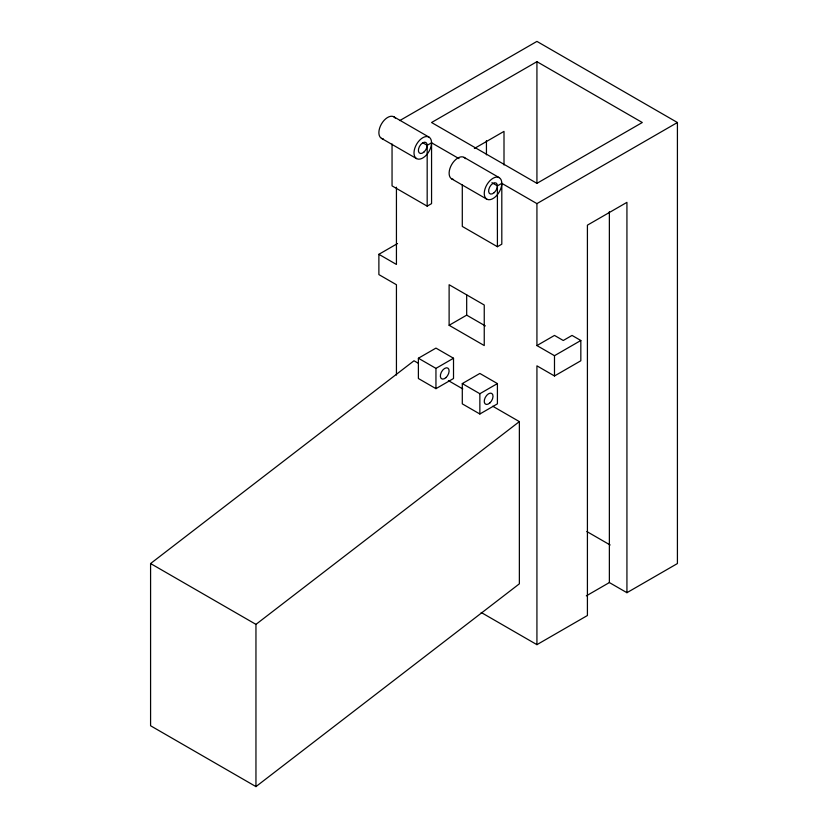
<?xml version="1.0" encoding="UTF-8"?>
<svg xmlns="http://www.w3.org/2000/svg" width="828" height="828" viewBox="0 0 828 828"><rect width="100%" height="100%" fill="white"/><g stroke="black" fill="none" stroke-linecap="round" stroke-linejoin="round"><path stroke-width="1.24" d="M492.743 406.237L519.363 421.607L519.363 583.823L255.956 786.6L150.582 725.763L150.582 563.547L414 360.77L418.44 363.337M255.956 786.6L255.956 624.374L519.363 421.607M399.779 120.577L536.927 41.4L677.418 122.513L677.418 563.547L626.931 592.693L609.367 582.56L586.317 595.87M536.927 61.676L431.564 122.513L536.927 183.34L642.29 122.513L536.927 61.676L536.927 183.257M422.777 142.789L427.176 145.324L431.564 142.789L459.002 158.624M474.361 148.491L504.004 131.383L504.004 164.989M392.048 143.979L392.048 185.876L427.176 206.151L431.564 203.616L431.564 142.789M396.436 375.084L396.436 284.728L378.882 274.596L378.882 254.31L397.533 243.546M491.925 182.709L497.411 185.876L501.809 183.34L536.927 203.616L677.418 122.513M462.293 184.541L462.293 226.427L497.411 246.713L501.809 244.177L501.809 183.34M449.118 325.29L484.245 345.566L484.245 305.004L449.118 284.728L449.118 325.29L466.681 315.147L485.343 325.921M418.388 358.234L435.952 348.102L453.516 358.234L453.516 378.51L435.952 388.653L418.388 378.51L418.388 358.234L435.952 368.377L453.516 358.234M462.293 383.581L479.857 373.449L497.411 383.581L497.411 403.857L479.857 414L462.293 403.857L462.293 383.581L479.857 393.724L497.411 383.581M536.927 203.616L536.927 345.566L554.491 335.423L563.268 340.494L572.044 335.423L580.832 340.494L580.832 360.77L554.491 375.974L536.927 365.841L536.927 644.66L587.414 615.514L587.414 225.164L626.931 202.353L626.931 592.693M536.927 345.566L554.491 355.698L580.832 340.494M393.869 116.82L428.987 137.106A12.42 7.173 -60 0 1 425.054 156.337A12.42 7.173 -60 0 1 414.3 150.127A12.42 7.173 -60 0 1 428.987 137.106M464.115 157.382L499.232 177.658A12.42 7.173 -60 0 1 495.299 196.888A12.42 7.173 -60 0 1 484.546 190.688A12.42 7.173 -60 0 1 499.232 177.658M381.449 138.328L416.567 158.614M451.695 178.889L486.812 199.165M378.882 254.31L396.436 264.453L396.436 187.2M448.383 380.621L462.8 388.943M586.835 531.535L610.132 544.979M481.182 612.472L536.927 644.66M150.582 563.547L255.956 624.374M609.367 211.606L609.367 582.56M554.491 355.698L554.491 375.974M497.411 185.876L497.411 246.713M486.44 140.636L486.44 154.846M479.857 393.724L479.857 414M466.681 294.871L466.681 315.147M435.952 368.377L435.952 388.653M427.176 145.324L427.176 206.151M383.271 138.897A12.42 7.173 -60 0 1 381.449 123.993A12.42 7.173 -60 0 1 395.266 118.114M453.516 179.448A12.42 7.173 -60 0 1 451.695 164.544A12.42 7.173 -60 0 1 465.502 158.676M423.915 152.093A6.21 3.581 -60 0 0 425.882 142.478A6.21 3.581 -60 0 0 418.544 148.988A6.21 3.581 -60 0 0 423.915 152.093M494.161 192.655A6.21 3.581 -60 0 0 496.127 183.029A6.21 3.581 -60 0 0 488.779 189.55A6.21 3.581 -60 0 0 494.161 192.655M445.868 377.682A6.21 3.581 -60 0 0 447.834 368.067A6.21 3.581 -60 0 0 440.496 374.577A6.21 3.581 -60 0 0 445.868 377.682M489.772 403.029A6.21 3.581 -60 0 0 491.739 393.414A6.21 3.581 -60 0 0 484.39 399.924A6.21 3.581 -60 0 0 489.772 403.029"/></g></svg>
